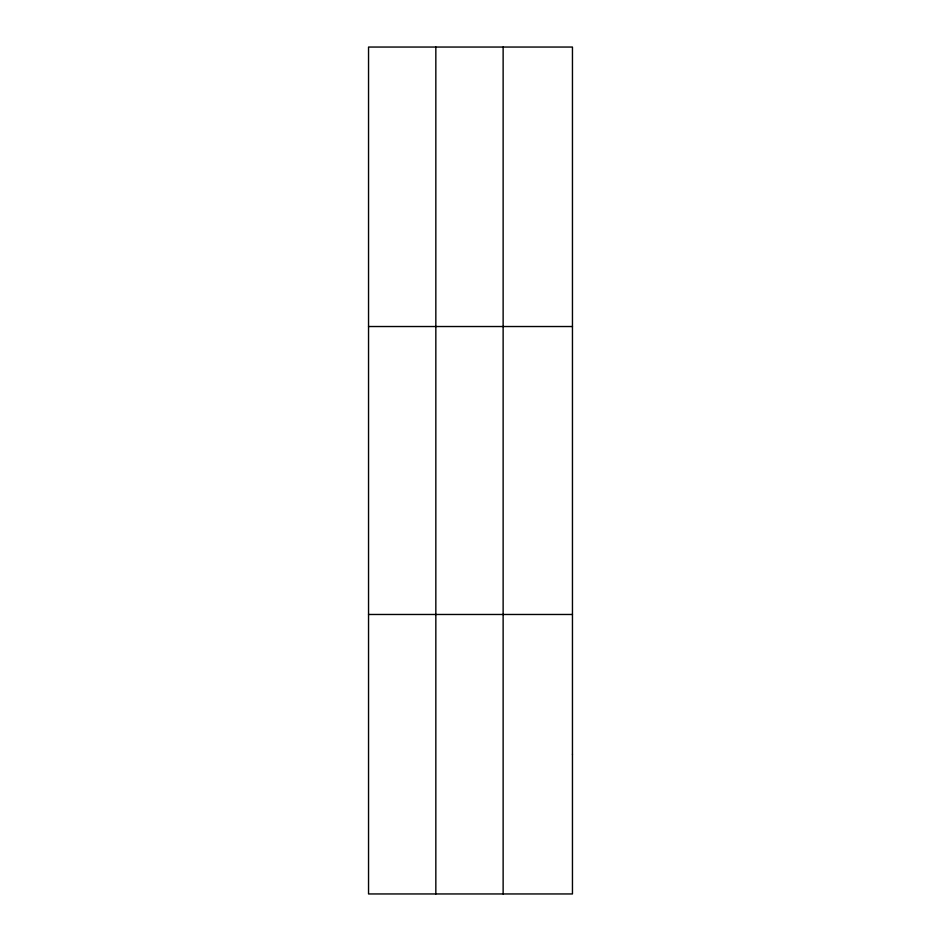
<?xml version="1.0" encoding="UTF-8"?>
<svg xmlns="http://www.w3.org/2000/svg" width="941" height="941" viewBox="0 0 941 941"><rect width="100%" height="100%" fill="white"/><g stroke="black" fill="none" stroke-linecap="round" stroke-linejoin="round"><path stroke-width="1.41" d="M435.836 893.95L435.836 47.05M503.129 893.95L503.129 47.05M368.543 326.527L572.457 326.527M368.543 614.473L572.457 614.473M572.457 754.212L572.457 893.95L368.543 893.95L368.543 47.05L572.457 47.05L572.457 754.212"/></g></svg>
